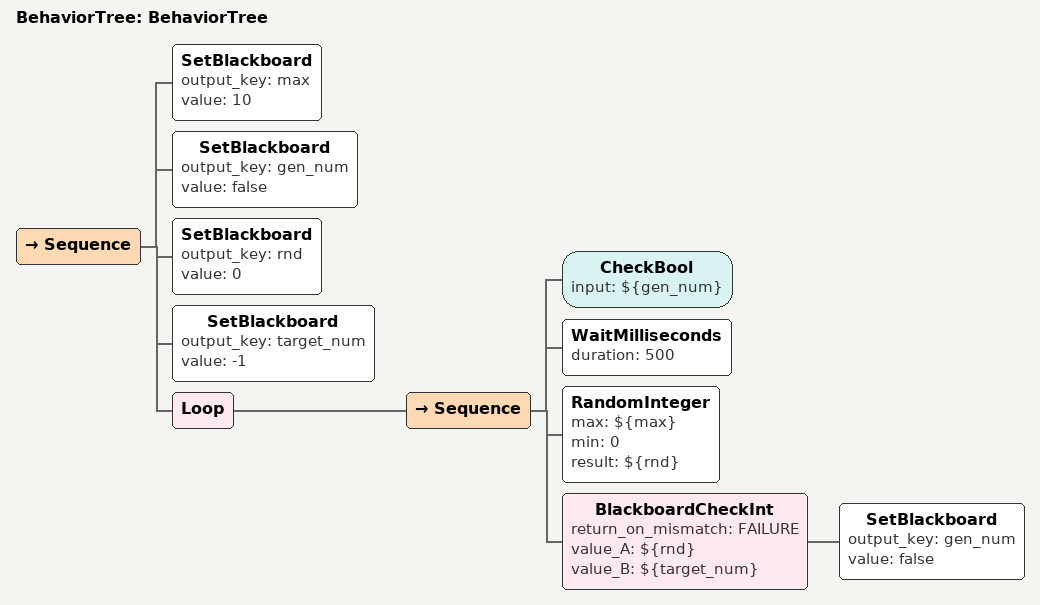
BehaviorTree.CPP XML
<?xml version="1.0"?>
<root BTCPP_format="4" main_tree_to_execute="BehaviorTree">
    <BehaviorTree ID="BehaviorTree">
        <Sequence>
            <SetBlackboard output_key="max" value="10"/>
            <SetBlackboard output_key="gen_num" value="false"/>
            <SetBlackboard output_key="rnd" value="0"/>
            <SetBlackboard output_key="target_num" value="-1"/>
            <Loop>
                <Sequence>
                    <CheckBool input="${gen_num}"/>
                    <WaitMilliseconds duration="500"/>
                    <RandomInteger max="${max}" min="0" result="${rnd}"/>
                    <BlackboardCheckInt return_on_mismatch="FAILURE" value_A="${rnd}" value_B="${target_num}">
                        <SetBlackboard output_key="gen_num" value="false"/>
                    </BlackboardCheckInt>
                </Sequence>
            </Loop>
        </Sequence>
    </BehaviorTree>
</root>
